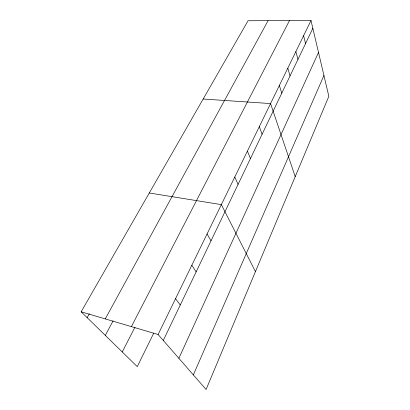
<?xml version="1.0" encoding="UTF-8"?>
<svg xmlns="http://www.w3.org/2000/svg" width="410" height="410" viewBox="0 0 410 410"><rect width="100%" height="100%" fill="white"/><g stroke="black" fill="none" stroke-linecap="round" stroke-linejoin="round"><path stroke-width="0.61" d="M193.351 374.904L323.936 75.481M178.873 358.304L318.514 52.429M163.282 340.438L312.845 28.341M311 20.5L328.835 96.319L206.081 389.5L158.106 334.504L311 20.5L248.045 20.756L81.165 311.8L137.273 366.632L153.724 333.171M122.257 351.959L134.936 327.226M131.4 326.621L289.47 20.587M105.293 335.38L113.098 320.851M105.278 318.913L268.079 20.674M87.161 317.658L89.354 313.763M203.165 99.025L270.554 103.566L295.21 176.633M149.286 192.992L221.349 204.621L255.44 271.615M81.165 311.8L158.106 334.504M175.552 298.68L180.272 304.989M191.834 265.239L196.144 271.866M207.065 233.951L211.012 240.839M234.766 177.064L238.087 184.346M247.399 151.126L250.443 158.557M259.31 126.669L262.108 134.219M279.369 85.47L281.778 93.172M287.794 68.157L290.049 75.917M295.861 51.593L297.967 59.388M303.59 35.721L305.563 43.542"/></g></svg>
